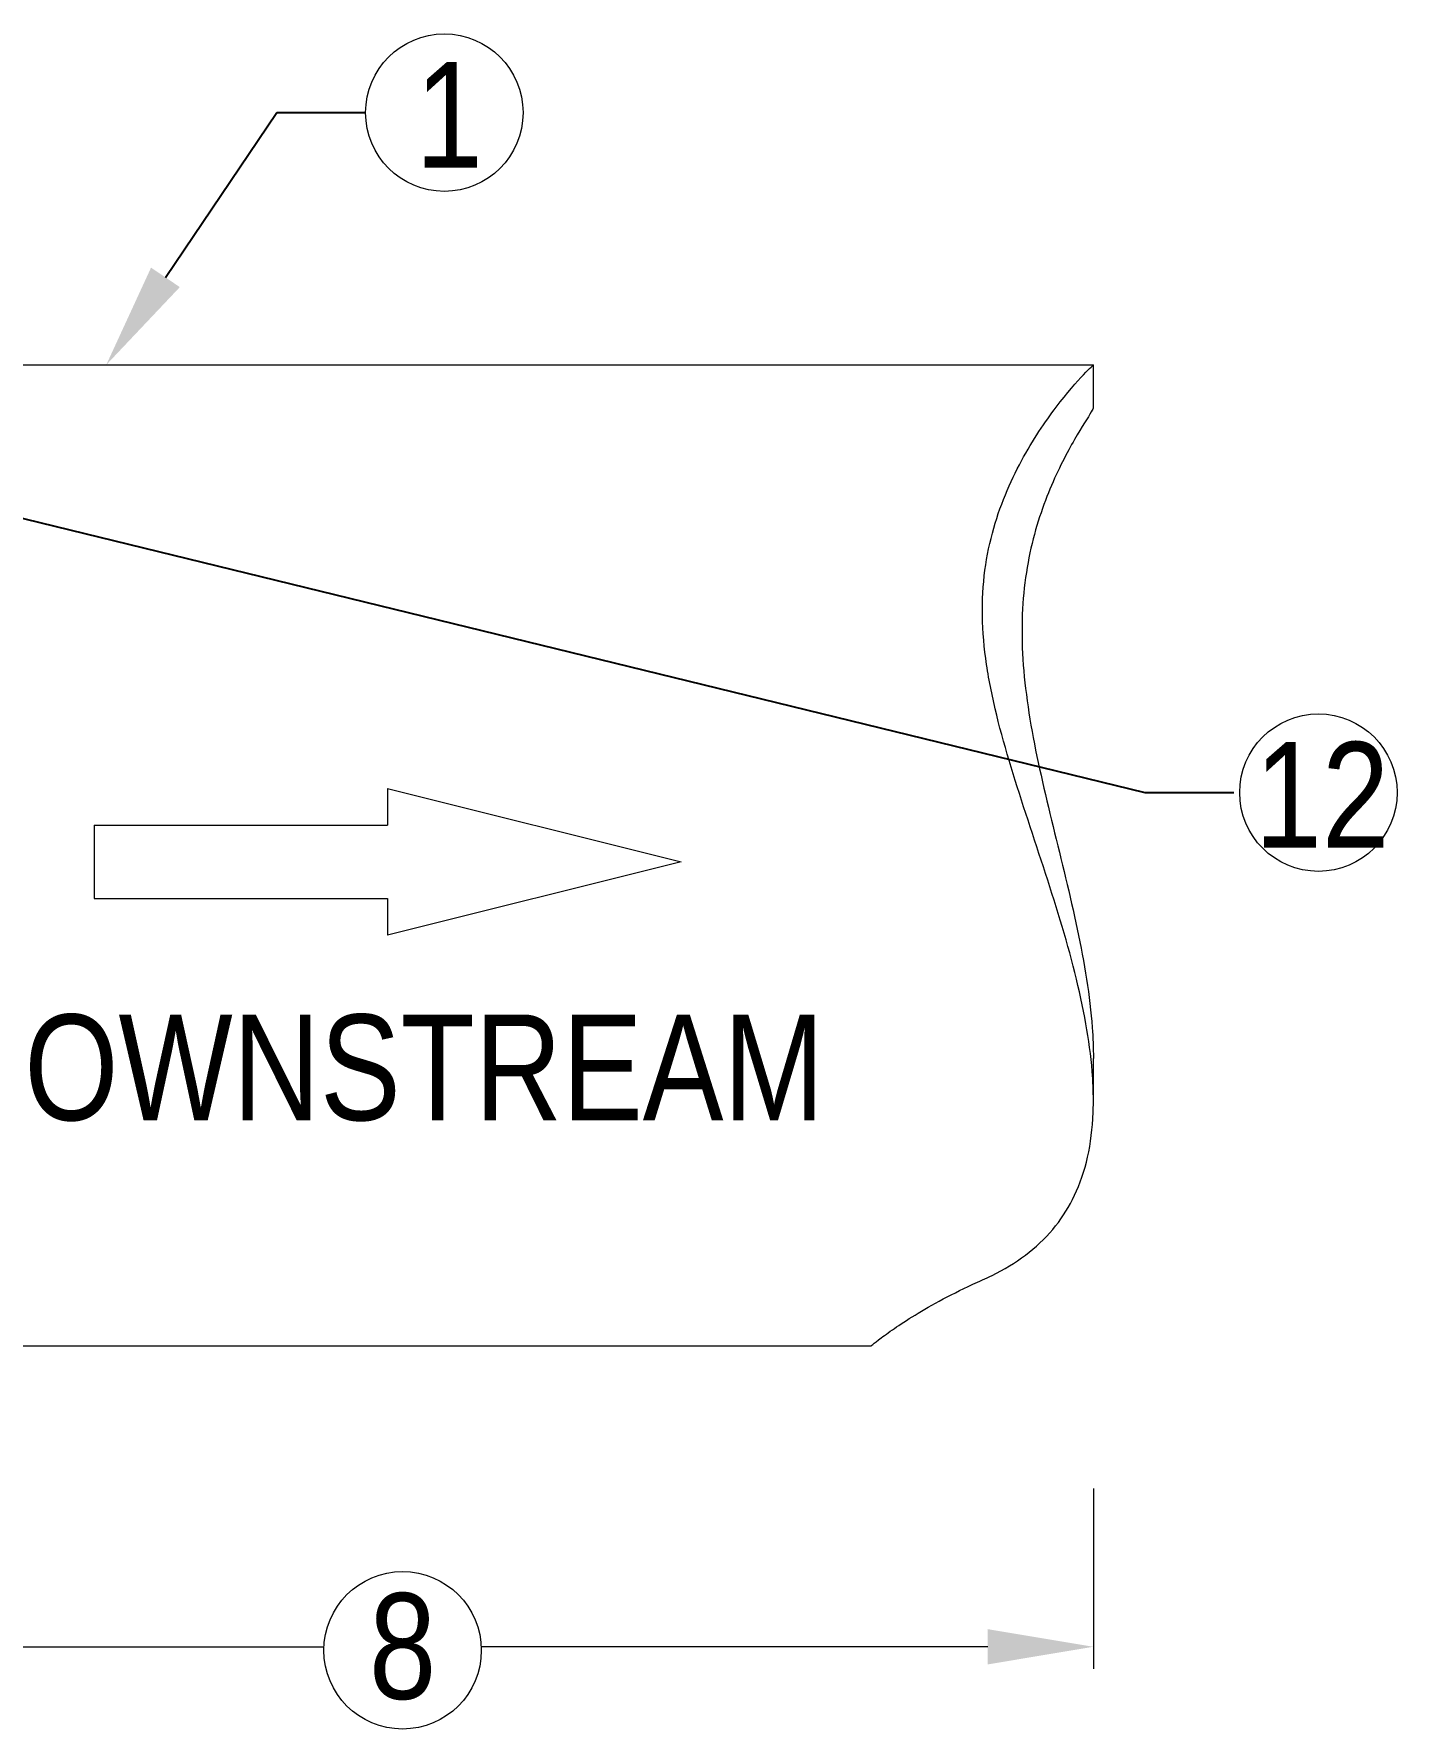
# Model space of a CAD drawing. Extents: x 0 to 216, y -4 to 280.
# Drawn here: x 83.61 to 114.32, y 124.52 to 162.69 of the extents above; entities that cross this region are included whole.
import ezdxf
from ezdxf import colors
from ezdxf.entities.mleader import LeaderData, LeaderLine
from ezdxf.math import Vec2, Vec3

# ---------------------------------------------------------------- set-up
doc = ezdxf.new("R2010")
doc.units = 0
doc.header["$LTSCALE"] = 10
doc.header["$MEASUREMENT"] = 0
for name, color, linetype, lineweight in [('CADdetails-1-ANNO', 41, 'CONTINUOUS', 5), ('CADdetails-3-FINE', 11, 'CONTINUOUS', 5), ('CADdetails-5-MEDIUM', 4, 'CONTINUOUS', 18)]:
    doc.layers.add(name, color=color, linetype=linetype, lineweight=lineweight)
doc.styles.add('CADdetails-DIMENSIONS', font='ARIALN.TTF', dxfattribs={"height": 2.38})
doc.styles.add('CADdetails-NOTES', font='ARIALN.TTF', dxfattribs={"height": 2.38})

msp = doc.modelspace()

# ---------------------------------------------------------------- linework, layer by layer
at = {"layer": 'CADdetails-1-ANNO'}
for p, q in [((107.476, 129.936), (107.476, 125.875)), ((78.736, 126.375), (90.144, 126.375)), ((105.096, 126.375), (93.688, 126.375))]:
    msp.add_line(p, q, dxfattribs=at)
for centre in [(92.856, 160.919), (112.544, 145.608), (91.916, 126.295)]:
    msp.add_circle(centre, 1.773, dxfattribs=at)
msp.add_solid([(105.096, 126.772), (105.096, 125.978), (107.476, 126.375)], dxfattribs=at)
at = {"layer": 'CADdetails-3-FINE'}
for p, q in [((91.578, 145.703), (98.192, 144.05)), ((91.578, 145.703), (91.578, 144.876)), ((84.965, 144.876), (84.965, 143.223)), ((84.965, 144.876), (91.578, 144.876)), ((98.192, 144.05), (91.578, 142.396)), ((84.965, 143.223), (91.578, 143.223)), ((91.578, 143.223), (91.578, 142.396))]:
    msp.add_line(p, q, dxfattribs=at)
at = {"layer": 'CADdetails-5-MEDIUM'}
for p, q in [((75.393, 155.239), (107.476, 155.239)), ((107.476, 154.291), (107.476, 155.239)), ((107.476, 138.676), (107.476, 139.624)), ((75.393, 133.155), (102.476, 133.155))]:
    msp.add_line(p, q, dxfattribs=at)
for points, knots in [([(104.976, 149.718), (104.976, 150.071), (105.002, 150.412), (105.101, 151.065), (105.174, 151.377), (105.444, 152.266), (105.693, 152.796), (106.215, 153.712), (106.489, 154.099), (106.968, 154.711), (107.174, 154.936), (107.371, 155.139), (107.421, 155.187), (107.467, 155.23), (107.476, 155.239), (107.476, 155.239)], [34.816824, 34.816824, 34.816824, 34.816824, 35.749087, 35.749087, 36.68135, 36.68135, 38.545876, 38.545876, 40.410402, 40.410402, 42.274928, 42.274928, 43.14383, 43.14383, 43.671476, 43.671476, 43.671476, 43.671476]), ([(107.476, 154.291), (107.476, 154.277), (107.466, 154.253), (107.398, 154.121), (107.273, 153.934), (106.952, 153.392), (106.756, 153.037), (106.379, 152.18), (106.198, 151.676), (106.006, 150.828), (105.955, 150.53), (105.885, 149.909), (105.868, 149.585), (105.868, 149.251), (105.868, 148.918), (105.885, 148.572), (105.955, 147.862), (106.006, 147.498), (106.198, 146.385), (106.379, 145.618), (106.756, 144.075), (106.952, 143.298), (107.273, 141.774), (107.398, 141.027), (107.466, 140.089), (107.476, 139.856), (107.476, 139.624)], [-7.611724, -7.611724, -7.611724, -7.611724, -7.044451, -7.044451, -5.283339, -5.283339, -3.522226, -3.522226, -1.761113, -1.761113, -0.880556, -0.880556, 0, 0, 0, 0.880556, 0.880556, 1.761113, 1.761113, 3.522226, 3.522226, 5.283339, 5.283339, 7.044451, 7.044451, 7.611724, 7.611724, 7.611724, 7.611724]), ([(107.476, 138.676), (107.476, 138.891), (107.467, 139.108), (107.421, 139.688), (107.371, 140.051), (107.174, 141.158), (106.968, 141.944), (106.489, 143.535), (106.215, 144.341), (105.693, 145.937), (105.444, 146.728), (105.174, 147.88), (105.101, 148.259), (105.002, 149.001), (104.976, 149.365), (104.976, 149.718)], [25.962172, 25.962172, 25.962172, 25.962172, 26.489818, 26.489818, 27.35872, 27.35872, 29.223246, 29.223246, 31.087772, 31.087772, 32.952298, 32.952298, 33.884561, 33.884561, 34.816824, 34.816824, 34.816824, 34.816824]), ([(104.976, 134.635), (105.05, 134.667), (105.122, 134.701), (105.463, 134.868), (105.717, 135.021), (106.176, 135.367), (106.382, 135.561), (106.736, 135.982), (106.885, 136.209), (107.134, 136.698), (107.241, 136.981), (107.395, 137.594), (107.443, 137.923), (107.472, 138.401), (107.476, 138.538), (107.476, 138.676)], [21.259047, 21.259047, 21.259047, 21.259047, 21.472639, 21.472639, 22.27613, 22.27613, 23.079621, 23.079621, 23.883112, 23.883112, 24.752014, 24.752014, 25.620916, 25.620916, 25.962172, 25.962172, 25.962172, 25.962172]), ([(102.476, 133.156), (102.476, 133.156), (102.48, 133.159), (102.509, 133.184), (102.557, 133.224), (102.712, 133.343), (102.818, 133.422), (103.068, 133.595), (103.216, 133.694), (103.57, 133.914), (103.776, 134.035), (104.235, 134.284), (104.489, 134.413), (104.83, 134.57), (104.903, 134.603), (104.976, 134.635)], [8.854652, 8.854652, 8.854652, 8.854652, 9.195908, 9.195908, 10.06481, 10.06481, 10.933712, 10.933712, 11.737203, 11.737203, 12.540694, 12.540694, 13.344185, 13.344185, 13.557777, 13.557777, 13.557777, 13.557777])]:
    msp.add_open_spline(points, degree=3, knots=knots, dxfattribs=at)

# ---------------------------------------------------------------- texts
at = {"layer": 'CADdetails-1-ANNO', "char_height": 2.38, "width": 1.29911, "attachment_point": 1, "style": 'CADdetails-NOTES'}
for s, insert in [('1', (92.205, 162.059)), ('12', (111.108, 146.747))]:
    msp.add_mtext(s, dxfattribs=dict(at, insert=insert))
at = {"layer": 'CADdetails-1-ANNO', "insert": (81.427, 140.612), "char_height": 2.38, "attachment_point": 1, "style": 'CADdetails-DIMENSIONS'}
msp.add_mtext_dynamic_manual_height_columns('DOWNSTREAM', width=23.54939, gutter_width=11.9, heights=[0], dxfattribs=at)
at = {"layer": 'CADdetails-1-ANNO', "insert": (91.916, 126.375), "char_height": 2.38, "attachment_point": 5, "style": 'CADdetails-DIMENSIONS'}
msp.add_mtext('\\A1;8', dxfattribs=at)

# ---------------------------------------------------------------- leaders
at = {"layer": 'CADdetails-1-ANNO'}
ml = msp.add_multileader_mtext('Standard', dxfattribs=at)
ml.set_content('', color=256, style='CADdetails-DIMENSIONS')
ml.set_leader_properties()
ml.build(insert=Vec2(0, 0))
ml.multileader.update_dxf_attribs({"dogleg_length": 2, "arrow_head_size": 2.38})
ctx = ml.context
ctx.base_point, ctx.char_height, ctx.arrow_head_size, ctx.landing_gap_size, ctx.plane_origin = Vec3(91.083, 160.919), 2.38, 2.38, 1.5, Vec3(85.24, 155.239)
notes = []
notes.append((ctx, [(0, (1, 1, 0), (89.083, 160.919), (1, 0), 2, [(0, [(85.24, 155.239)], 0, [])])]))
ctx.mtext.insert, ctx.mtext.flow_direction = Vec3(92.583, 162.109), 5
ml = msp.add_multileader_mtext('Standard', dxfattribs=at)
ml.set_content('', color=256, style='CADdetails-DIMENSIONS')
ml.set_leader_properties()
ml.build(insert=Vec2(0, 0))
ml.multileader.update_dxf_attribs({"dogleg_length": 2, "arrow_head_size": 2.38})
ctx = ml.context
ctx.base_point, ctx.char_height, ctx.arrow_head_size, ctx.landing_gap_size, ctx.plane_origin = Vec3(110.638, 145.608), 2.38, 2.38, 1.5, Vec3(69.367, 155.204)
notes.append((ctx, [(0, (1, 1, 0), (108.638, 145.608), (1, 0), 2, [(0, [(69.367, 155.204)], 0, [])])]))
ctx.mtext.insert, ctx.mtext.flow_direction = Vec3(112.138, 146.798), 5
for ctx, leaders in notes:
    for number, flags, end, landing, length, lines in leaders:
        leader = LeaderData()
        leader.index, (leader.has_last_leader_line, leader.has_dogleg_vector, leader.attachment_direction) = number, flags
        leader.last_leader_point, leader.dogleg_vector, leader.dogleg_length = Vec3(end), Vec3(landing), length
        for number, points, colour, breaks in lines:
            line = LeaderLine()
            line.index, line.vertices, line.color, line.breaks = number, Vec3.list(points), colors.encode_raw_color(colour), breaks
            leader.lines.append(line)
        ctx.leaders.append(leader)

doc.saveas('drawing.dxf')
